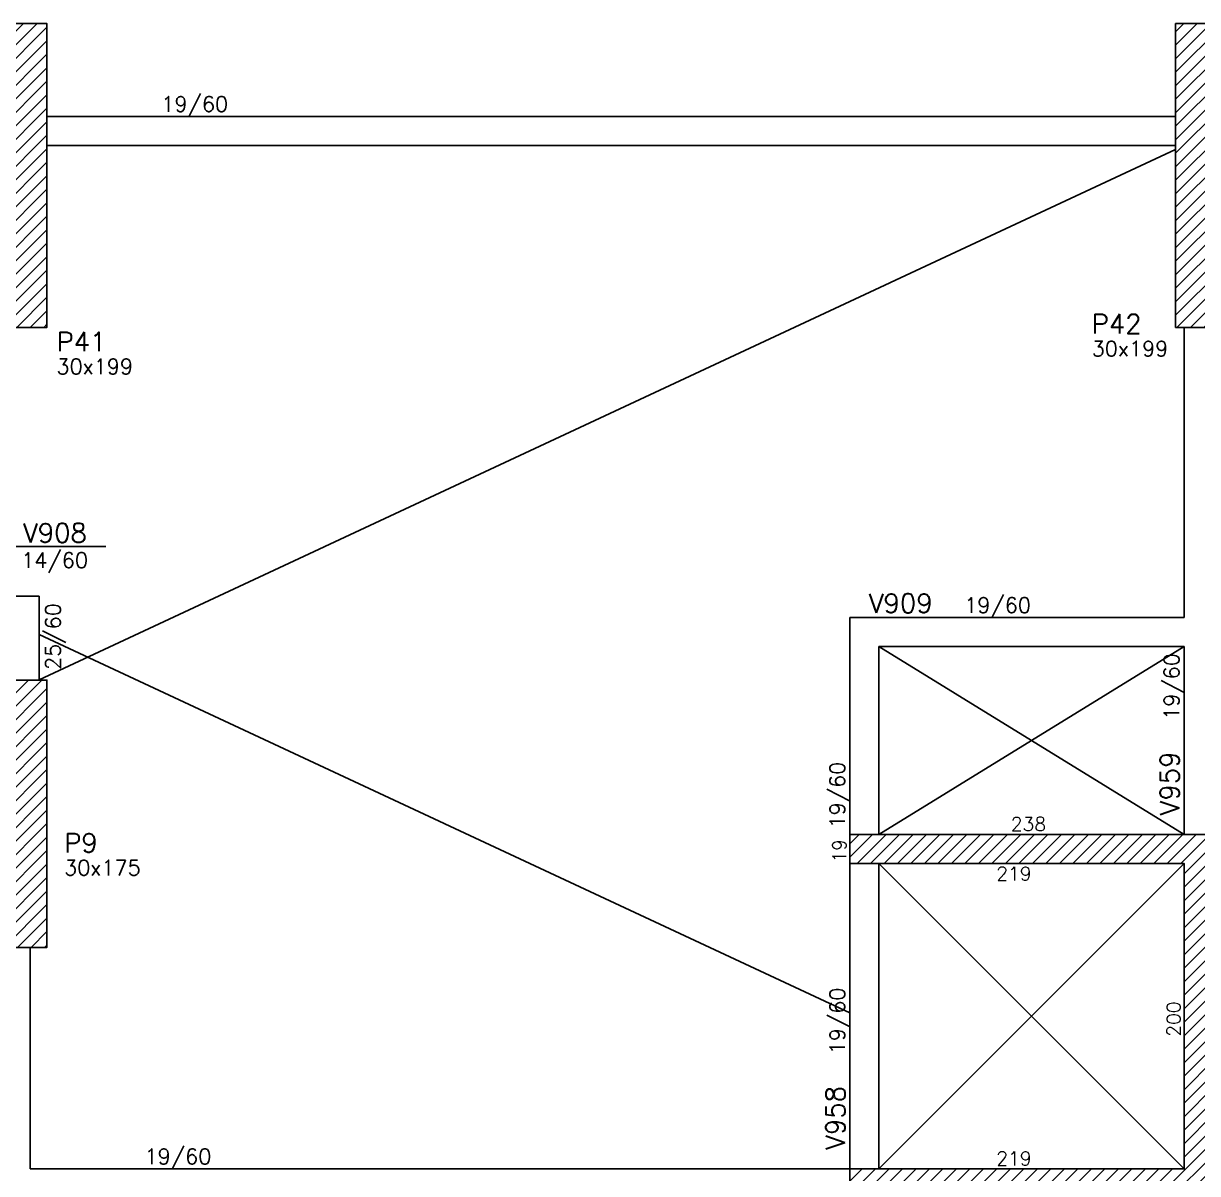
# Model space of a CAD drawing. Extents: x 1860 to 8661, y -614 to 3008.
# Drawn here: x 5235 to 6004, y 1150 to 1903 of the extents above; entities that cross this region are included whole.
import ezdxf
from ezdxf import colors
from ezdxf.entities.mleader import LeaderData, LeaderLine
from ezdxf.math import Vec2, Vec3

# ---------------------------------------------------------------- set-up
doc = ezdxf.new("R2010")
doc.units = 0
for name, color, linetype in [('F-AUX-RED', 1, 'Continuous'), ('F-PILARES-DIM', 172, 'Continuous'), ('F-PILARES-HACH', 174, 'Continuous'), ('F-PILARES-NOME', 170, 'Continuous'), ('F-PILARES-S', 170, 'Continuous'), ('F-VIGAS', 3, 'Continuous'), ('F-VIGAS-DIM', 2, 'Continuous'), ('F-VIGAS-NOME', 4, 'Continuous'), ('F-VÃO', 1, 'Continuous')]:
    doc.layers.add(name, color=color, linetype=linetype)
doc.styles.add('MCP', font='romans.shx')
doc.styles.get("Standard").update_dxf_attribs({"font": 'arial.ttf'})
pattern_1 = [(45, (3943.9025, 488.975), (-4.419417, 4.419417), [])]

# ---------------------------------------------------------------- blocks, each defined once
blk = doc.blocks.new('_Dot')
at = {"color": 0, "linetype": 'ByBlock', "lineweight": -2}
blk.add_line((-0.5, 0), (-1, 0), dxfattribs=at)
at = {"color": 0, "linetype": 'ByBlock', "const_width": 0.5}
blk.add_lwpolyline([(-0.25, 0, 1), (0.25, 0, 1)], format="xyb", close=True, dxfattribs=at)

msp = doc.modelspace()

# ---------------------------------------------------------------- hatches: boundary and pattern name
at = {"layer": 'F-PILARES-HACH', "linetype": 'Continuous'}
h = msp.add_hatch(dxfattribs=at)
h.set_pattern_fill('ANSI31', color=256, scale=50, style=0)
h.set_pattern_definition(pattern_1)
h.paths.add_polyline_path([(5219.9, 1704.47), (5249.9, 1704.47), (5249.9, 1903.47), (5219.9, 1903.47)], flags=16)
h = msp.add_hatch(dxfattribs=at)
h.set_pattern_fill('ANSI31', color=256, scale=50, style=0)
h.set_pattern_definition(pattern_1)
h.paths.add_polyline_path([(5989.4, 1704.47), (6019.4, 1704.47), (6019.4, 1903.47), (5989.4, 1903.47)], flags=16)
h = msp.add_hatch(dxfattribs=at)
h.set_pattern_fill('ANSI31', color=256, scale=50, style=0)
h.set_pattern_definition(pattern_1)
h.paths.add_polyline_path([(5219.9, 1298.47), (5249.9, 1298.47), (5249.9, 1473.47), (5219.9, 1473.47)], flags=16)
h = msp.add_hatch(dxfattribs=at)
h.set_pattern_fill('ANSI31', color=256, scale=50, style=0)
h.set_pattern_definition(pattern_1)
h.paths.add_polyline_path([(6013.9, 1134.47), (6013.9, 1372.47), (5775.9, 1372.47), (5775.9, 1353.47), (5994.9, 1353.47), (5994.9, 1153.47), (5775.9, 1153.47), (5775.9, 1134.47)], flags=16)

# ---------------------------------------------------------------- linework, layer by layer
at = {"layer": 'F-PILARES-S', "linetype": 'Continuous'}
for points in [[(5219.9, 1704.47), (5249.9, 1704.47), (5249.9, 1903.47), (5219.9, 1903.47), (5219.9, 1704.47)], [(5989.4, 1704.47), (6019.4, 1704.47), (6019.4, 1903.47), (5989.4, 1903.47), (5989.4, 1704.47)], [(5219.9, 1298.47), (5249.9, 1298.47), (5249.9, 1473.47), (5219.9, 1473.47), (5219.9, 1298.47)], [(6013.9, 1134.47), (6013.9, 1372.47), (5775.9, 1372.47), (5775.9, 1353.47), (5994.9, 1353.47), (5994.9, 1153.47), (5775.9, 1153.47), (5775.9, 1134.47), (6013.9, 1134.47)]]:
    msp.add_lwpolyline(points, dxfattribs=at)
at = {"layer": 'F-VIGAS'}
for points in [[(5989.4, 1842.57), (5249.9, 1842.57)], [(5249.9, 1823.57), (5989.4, 1823.57)], [(5994.9, 1704.47), (5994.9, 1514.47)], [(5219.9, 1528.47), (5244.9, 1528.47)], [(5244.9, 1513.97), (5244.9, 1528.47)], [(5244.9, 1473.47), (5244.9, 1513.97)], [(5775.9, 1514.47), (5775.9, 1372.47)], [(5994.9, 1514.47), (5775.9, 1514.47)], [(5794.9, 1372.47), (5794.9, 1495.47)], [(5794.9, 1495.47), (5994.9, 1495.47)], [(5994.9, 1495.47), (5994.9, 1372.47)], [(5775.9, 1353.47), (5775.9, 1153.47)], [(5794.9, 1153.47), (5794.9, 1353.47)], [(5238.9, 1153.47), (5238.9, 1298.47)], [(5775.9, 1153.47), (5238.9, 1153.47)]]:
    msp.add_lwpolyline(points, dxfattribs=at)
at = {"layer": 'F-VÃO'}
for p, q in [((5244.9, 1473.59), (5989.4, 1821.01)), ((5244.9, 1503.46), (5775.9, 1255.67)), ((5794.9, 1372.47), (5994.9, 1495.47)), ((5794.9, 1495.47), (5994.9, 1372.47)), ((5794.9, 1153.47), (5994.9, 1353.47)), ((5794.9, 1353.47), (5994.9, 1153.47))]:
    msp.add_line(p, q, dxfattribs=at)

# ---------------------------------------------------------------- texts
at = {"layer": 'F-PILARES-DIM', "linetype": 'Continuous', "style": 'MCP'}
for s, height, p in [('30x199', 10, (5934.44, 1685.55)), ('30x199', 10, (5256.15, 1673.85)), ('238', 9, (5881.4, 1374.72)), ('30x175', 10, (5261.17, 1345.66)), ('219', 9, (5871.9, 1342.22)), ('219', 9, (5871.9, 1155.72))]:
    msp.add_text(s, height=height, dxfattribs=at).set_placement(p)
for s, p in [('19', (5773.65, 1353.97)), ('200', (5992.65, 1239.97))]:
    msp.add_text(s, height=9, rotation=90, dxfattribs=at).set_placement(p)
at = {"layer": 'F-PILARES-NOME', "linetype": 'Continuous', "style": 'MCP'}
for s, p in [('P42', (5934.44, 1700.55)), ('P41', (5256.15, 1688.85)), ('P9', (5261.17, 1360.66))]:
    msp.add_text(s, height=12.5, dxfattribs=at).set_placement(p)
at = {"layer": 'F-VIGAS-DIM', "linetype": 'Continuous', "style": 'MCP'}
for s, p in [('19/60', (5324.9, 1845.7)), ('14/60', (5233.09, 1547.04)), ('19/60', (5850.9, 1517.6)), ('19/60', (5313.9, 1156.6))]:
    msp.add_text(s, height=10, dxfattribs=at).set_placement(p)
for s, p in [('25/60', (5258.86, 1480.16)), ('19/60', (5991.78, 1447.47)), ('19/60', (5772.78, 1376.33)), ('19/60', (5772.78, 1228.47))]:
    msp.add_text(s, height=10, rotation=90, dxfattribs=at).set_placement(p)
at = {"layer": 'F-VIGAS-NOME', "linetype": 'Continuous', "style": 'MCP'}
for s, p in [('V908', (5234.24, 1563.65)), ('V909', (5788.4, 1517.6))]:
    msp.add_text(s, height=12.5, dxfattribs=at).set_placement(p)
for s, p in [('V959', (5991.78, 1384.97)), ('V958', (5772.78, 1165.97))]:
    msp.add_text(s, height=12.5, rotation=90, dxfattribs=at).set_placement(p)

# ---------------------------------------------------------------- leaders
at = {"layer": 'F-AUX-RED', "linetype": 'Continuous'}
ml = msp.add_multileader_mtext('Standard', dxfattribs=at)
ml.set_content('', color=256)
ml.set_leader_properties()
ml.set_arrow_properties(name='DOT')
ml.build(insert=Vec2(0, 0))
ml.multileader.update_dxf_attribs({"text_right_attachment_type": 6, "text_top_attachment_type": 0, "text_bottom_attachment_type": 0, "dogleg_length": 0.36, "arrow_head_size": 5})
ctx = ml.context
ctx.base_point, ctx.char_height, ctx.arrow_head_size, ctx.landing_gap_size, ctx.plane_origin = Vec3(5288.49, 1560.89), 0.18, 5, 0.09, Vec3(5190.99, 1513.58)
ctx.right_attachment, ctx.top_attachment, ctx.bottom_attachment = 6, 0, 0
notes = []
notes.append((ctx, [(0, (1, 1, 0), (5219.4, 1560.89), (1, 0), 69.08, [(0, [(5190.99, 1513.58)], 0, [])])]))
ctx.mtext.insert, ctx.mtext.flow_direction = Vec3(5288.58, 1560.98), 5
for ctx, leaders in notes:
    for number, flags, end, landing, length, lines in leaders:
        leader = LeaderData()
        leader.index, (leader.has_last_leader_line, leader.has_dogleg_vector, leader.attachment_direction) = number, flags
        leader.last_leader_point, leader.dogleg_vector, leader.dogleg_length = Vec3(end), Vec3(landing), length
        for number, points, colour, breaks in lines:
            line = LeaderLine()
            line.index, line.vertices, line.color, line.breaks = number, Vec3.list(points), colors.encode_raw_color(colour), breaks
            leader.lines.append(line)
        ctx.leaders.append(leader)

doc.saveas('drawing.dxf')
